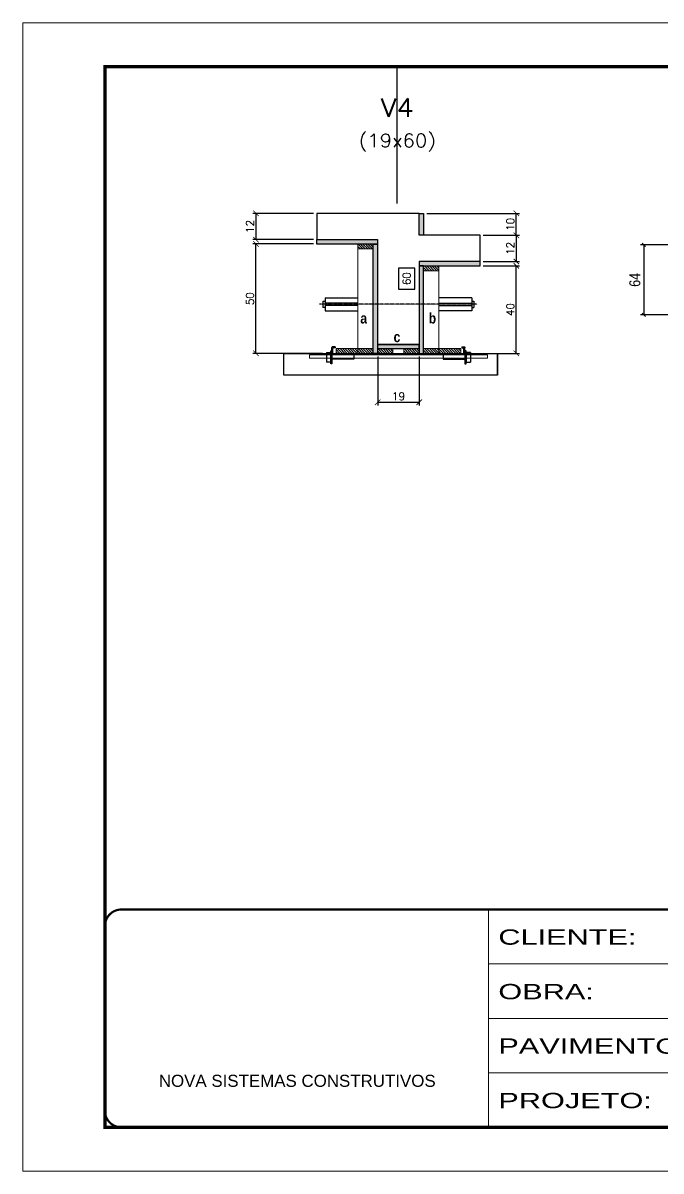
# Model space of a CAD drawing. Extents: x -10448 to -1189, y -11772 to 17235.
# Drawn here: x -7278 to -6695, y 5457 to 6507 of the extents above; entities that cross this region are included whole.
import ezdxf
from ezdxf.enums import TextEntityAlignment as Align

# ---------------------------------------------------------------- set-up
doc = ezdxf.new("R2010")
doc.units = 0
for name, pattern in [('CONTINUO', [0]), ('DASHED', [0.75, 0.5, -0.25]), ('HIDDEN', [0.375, 0.25, -0.125])]:
    doc.linetypes.add(name, pattern=pattern)
for name, color, linetype in [('barrote', 251, 'Continuous'), ('COTA', 241, 'Continuous'), ('Cota Seção (2x)', 4, 'Continuous'), ('detalhes', 4, 'Continuous'), ('Painéis', 200, 'Continuous'), ('presilha', 1, 'Continuous'), ('TENSOR', 3, 'Continuous'), ('Texto de Titulo', 7, 'Continuous'), ('Texto Qtd Sarr', 242, 'Continuous')]:
    doc.layers.add(name, color=color, linetype=linetype)
for name, color, linetype, lineweight in [('CONCRETO', 251, 'Continuous', 25), ('Folhas', 255, 'Continuous', 9), ('Hachura', 251, 'Continuous', 9), ('Madeira', 126, 'Continuous', 18), ('SARRAFO DE PRESSAO', 251, 'DASHED', 9), ('SCO-___-LAJ', 2, 'Continuous', 0), ('Texto Seção', 7, 'Continuous', 15)]:
    doc.layers.add(name, color=color, linetype=linetype, lineweight=lineweight)
doc.styles.add('ARIAL', font='arial.ttf')
doc.styles.add('COTA TECNICA', font='techl___.ttf', dxfattribs={"height": 10})
doc.styles.add('Romans', font='romans.shx')
doc.styles.add('TECNICA', font='techb___.ttf', dxfattribs={"height": 10})
doc.styles.add('Tecnologia', font='')
doc.styles.get('Tecnologia').set_extended_font_data('Forgotten Futurist')
doc.dimstyles.new('Cota Seção (2x)', dxfattribs={"dimtxt": 7, "dimasz": 5, "dimexe": 3, "dimexo": 3, "dimgap": 2, "dimtad": 3, "dimdec": 1, "dimlfac": 0.5, "dimzin": 12, "dimdsep": 46, "dimtxsty": 'Romans', "dimblk": 'ARCHTICK', "dimcen": 0, "dimclrd": 4, "dimclre": 4, "dimclrt": 1, "dimadec": 1, "dimazin": 3, "dimtfac": 1, "dimtdec": 1, "dimtmove": 0, "dimatfit": 3, "dimldrblk": 'OBLIQUE', "dimfxl": 1, "dimtolj": 1, "dimtzin": 12, "dimarcsym": 0})
doc.dimstyles.new('Cota Seção interna', dxfattribs={"dimtxt": 7, "dimasz": 6, "dimexe": 0.18, "dimexo": 2, "dimgap": -4, "dimtad": 3, "dimdec": 1, "dimlfac": 0.5, "dimzin": 12, "dimdsep": 46, "dimtxsty": 'Romans', "dimblk": 'ARCHTICK', "dimcen": 0.09, "dimse1": 1, "dimse2": 1, "dimsd1": 1, "dimsd2": 1, "dimclrd": 180, "dimclre": 5, "dimclrt": 1, "dimadec": 0, "dimazin": 3, "dimtfac": 1, "dimtdec": 1, "dimtofl": 0, "dimtmove": 0, "dimatfit": 3, "dimldrblk": 'ARCHTICK', "dimfxl": 1, "dimtolj": 1, "dimtzin": 0, "dimarcsym": 0})
doc.dimstyles.new('PAINEL', dxfattribs={"dimtxt": 10, "dimasz": 3, "dimexe": 3, "dimexo": 3, "dimgap": 3, "dimtad": 1, "dimdec": 1, "dimzin": 12, "dimdsep": 46, "dimtxsty": 'COTA TECNICA', "dimblk1": 'OBLIQUE', "dimblk2": 'OBLIQUE', "dimsah": 1, "dimcen": 0.9, "dimclrd": 4, "dimclre": 4, "dimclrt": 240, "dimadec": 1, "dimazin": 3, "dimtfac": 1, "dimtdec": 1, "dimtmove": 0, "dimatfit": 3, "dimfxl": 1, "dimtolj": 1, "dimtzin": 12, "dimarcsym": 0})

# ---------------------------------------------------------------- blocks, each defined once
blk = doc.blocks.new('9999999999')
at = {"color": 30, "linetype": 'CONTINUO'}
for p, q in [((98564.6, 34230.2), (98564.6, 34429.4)), ((98564.6, 34379.6), (99584, 34379.6)), ((98564.6, 34329.8), (99488, 34329.8)), ((98564.6, 34280), (99488, 34280))]:
    blk.add_line(p, q, dxfattribs=at)
at = {"color": 30, "linetype": 'CONTINUO', "const_width": 2}
blk.add_lwpolyline([(99584, 34230.2), (99584, 34414.4, 0.414214), (99569, 34429.4), (98229, 34429.4, 0.414214), (98214, 34414.4), (98214, 34245.2, 0.414214), (98229, 34230.2), (99584, 34230.2)], format="xyb", dxfattribs=at)
at = {"layer": 'Folhas'}
blk.add_lwpolyline([(98139, 34190.2), (99624, 34190.2), (99624, 35240.2), (98139, 35240.2)], close=True, dxfattribs=at)
at = {"layer": 'Folhas', "color": 30, "const_width": 3}
blk.add_lwpolyline([(98214, 34230.2), (99584, 34230.2), (99584, 35200.2), (98214, 35200.2)], close=True, dxfattribs=at)
at = {"color": 7, "linetype": 'Continuous', "ltscale": 5, "style": 'ARIAL'}
blk.add_text('NOVA SISTEMAS CONSTRUTIVOS', height=11.059, dxfattribs=at).set_placement((98263.2, 34267.2))
at = {"layer": 'Folhas', "color": 7, "style": 'Tecnologia', "width": 1.5}
for s, p in [('CLIENTE:', (98573.7, 34397.2)), ('OBRA:', (98573.7, 34347.3)), ('PAVIMENTO:', (98573.7, 34297.5)), ('PROJETO:', (98573.7, 34247.7))]:
    blk.add_text(s, height=14, dxfattribs=at).set_placement(p)
blk = doc.blocks.new('titulo1')
at = {"layer": 'Defpoints', "color": 252, "linetype": 'HIDDEN', "ltscale": 2}
blk.add_line((0, 0), (0, 125), dxfattribs=at)
at = {"layer": 'Defpoints', "style": 'Romans', "oblique": 15}
blk.add_attdef('FOLHA', text='', height=10, dxfattribs=at).set_placement((0, 15.6), align=Align.MIDDLE_CENTER)
at = {"layer": 'Texto Qtd Sarr', "color": 3, "style": 'Romans', "oblique": 15}
for tag, height, p in [('TITULO', 17, (0, 71.4)), ('SEÇÃO', 12, (0, 41.5))]:
    blk.add_attdef(tag, text='', height=height, dxfattribs=at).set_placement(p, align=Align.MIDDLE_CENTER)
blk = doc.blocks.new('_Oblique')
at = {"color": 0, "linetype": 'ByBlock', "lineweight": -2}
blk.add_line((-0.5, -0.5), (0.5, 0.5), dxfattribs=at)
blk = doc.blocks.new('*D1699')
at = {"layer": 'COTA', "color": 4, "linetype": 'ByBlock', "lineweight": -2, "transparency": 16777216}
for p, q in [((-6685.3, 6304.1), (-6713.6, 6304.1)), ((-6710.6, 6304.1), (-6710.6, 6240.1)), ((-6685.3, 6240.1), (-6713.6, 6240.1))]:
    blk.add_line(p, q, dxfattribs=at)
at = {"layer": 'Defpoints', "color": 0, "linetype": 'ByBlock', "transparency": 16777216}
for p in [(-6682.3, 6304.1), (-6710.6, 6240.1), (-6682.3, 6240.1)]:
    blk.add_point(p, dxfattribs=at)
at = {"layer": 'COTA', "color": 4, "linetype": 'ByBlock', "lineweight": -2, "transparency": 16777216, "xscale": 3, "yscale": 3, "zscale": 3}
for p, rotation in [((-6710.6, 6304.1), 90), ((-6710.6, 6240.1), 270)]:
    blk.add_blockref('_Oblique', p, dxfattribs=dict(at, rotation=rotation))
at = {"layer": 'COTA', "color": 240, "linetype": 'ByBlock', "transparency": 16777216, "insert": (-6718.7, 6272.1), "char_height": 10, "attachment_point": 5, "rotation": 90, "style": 'COTA TECNICA'}
blk.add_mtext('\\A1;64', dxfattribs=at)
blk = doc.blocks.new('_ArchTick')
at = {"color": 0, "linetype": 'ByBlock', "const_width": 0.15}
blk.add_lwpolyline([(-0.5, -0.5), (0.5, 0.5)], dxfattribs=at)
blk = doc.blocks.new('*D625')
at = {"layer": 'COTA', "color": 4, "lineweight": -2, "transparency": 16777216}
for p, q in [((-6857.3, 6284.9), (-6824.1, 6284.9)), ((-6827.1, 6204.9), (-6827.1, 6284.9)), ((-6874.9, 6204.9), (-6824.1, 6204.9))]:
    blk.add_line(p, q, dxfattribs=at)
at = {"layer": 'Defpoints', "color": 0, "transparency": 16777216}
for p in [(-6860.3, 6284.9), (-6827.1, 6284.9), (-6877.9, 6204.9)]:
    blk.add_point(p, dxfattribs=at)
at = {"layer": 'COTA', "color": 4, "lineweight": -2, "transparency": 16777216, "xscale": 5, "yscale": 5, "zscale": 5}
for p, rotation in [((-6827.1, 6284.9), 90), ((-6827.1, 6204.9), 270)]:
    blk.add_blockref('_ArchTick', p, dxfattribs=dict(at, rotation=rotation))
at = {"layer": 'COTA', "color": 1, "transparency": 16777216, "insert": (-6832.6, 6244.9), "char_height": 7, "attachment_point": 5, "rotation": 90, "style": 'Romans'}
blk.add_mtext('\\A1;40', dxfattribs=at)
blk = doc.blocks.new('*D626')
at = {"layer": 'COTA', "color": 4, "lineweight": -2, "transparency": 16777216}
for p, q in [((-6857.3, 6312.9), (-6824.1, 6312.9)), ((-6827.1, 6312.9), (-6827.1, 6288.9)), ((-6857.3, 6288.9), (-6824.1, 6288.9))]:
    blk.add_line(p, q, dxfattribs=at)
at = {"layer": 'Defpoints', "color": 0, "transparency": 16777216}
for p in [(-6860.3, 6312.9), (-6860.3, 6288.9), (-6827.1, 6288.9)]:
    blk.add_point(p, dxfattribs=at)
at = {"layer": 'COTA', "color": 4, "lineweight": -2, "transparency": 16777216, "xscale": 5, "yscale": 5, "zscale": 5}
for p, rotation in [((-6827.1, 6312.9), 90), ((-6827.1, 6288.9), 270)]:
    blk.add_blockref('_ArchTick', p, dxfattribs=dict(at, rotation=rotation))
at = {"layer": 'COTA', "color": 1, "transparency": 16777216, "insert": (-6832.6, 6300.9), "char_height": 7, "attachment_point": 5, "rotation": 90, "style": 'Romans'}
blk.add_mtext('\\A1;12', dxfattribs=at)
blk = doc.blocks.new('*D627')
at = {"layer": 'COTA', "color": 4, "lineweight": -2, "transparency": 16777216}
for p, q in [((-7012.5, 6304.9), (-7068.2, 6304.9)), ((-7065.2, 6204.9), (-7065.2, 6304.9)), ((-7004.5, 6204.9), (-7068.2, 6204.9))]:
    blk.add_line(p, q, dxfattribs=at)
at = {"layer": 'Defpoints', "color": 0, "transparency": 16777216}
for p in [(-7065.2, 6304.9), (-7009.5, 6304.9), (-7001.5, 6204.9)]:
    blk.add_point(p, dxfattribs=at)
at = {"layer": 'COTA', "color": 4, "lineweight": -2, "transparency": 16777216, "xscale": 5, "yscale": 5, "zscale": 5}
for p, rotation in [((-7065.2, 6304.9), 90), ((-7065.2, 6204.9), 270)]:
    blk.add_blockref('_ArchTick', p, dxfattribs=dict(at, rotation=rotation))
at = {"layer": 'COTA', "color": 1, "transparency": 16777216, "insert": (-7070.7, 6254.9), "char_height": 7, "attachment_point": 5, "rotation": 90, "style": 'Romans'}
blk.add_mtext('\\A1;50', dxfattribs=at)
blk = doc.blocks.new('*D628')
at = {"layer": 'Cota Seção (2x)', "color": 180, "lineweight": -2, "transparency": 16777216}
for p, q in [((-6919.9, 6282.7), (-6934.9, 6282.7)), ((-6934.9, 6282.7), (-6934.9, 6263.7)), ((-6919.9, 6263.7), (-6919.9, 6282.7)), ((-6934.9, 6263.7), (-6919.9, 6263.7))]:
    blk.add_line(p, q, dxfattribs=at)
at = {"layer": 'Defpoints', "color": 0, "transparency": 16777216}
for p in [(-6915.9, 6332.9), (-6915.9, 6332.9), (-6915.9, 6212.9)]:
    blk.add_point(p, dxfattribs=at)
at = {"layer": 'Cota Seção (2x)', "color": 1, "transparency": 16777216, "insert": (-6927.4, 6273.2), "char_height": 7, "attachment_point": 5, "rotation": 90, "style": 'Romans'}
blk.add_mtext('\\A1;60', dxfattribs=at)
blk = doc.blocks.new('PRESILHA METÁLICA 1')
at = {"layer": 'presilha'}
for p, q in [((7.5, 10.6), (7.5, 19.9)), ((12, 21), (8.6, 21)), ((9, 11.6), (9, 18.9)), ((12, 19.5), (9.6, 19.5)), ((12, 21), (12, 19.5)), ((0, 13), (6, 13)), ((0, 13), (0, 0)), ((6, 0), (0, 0)), ((6, 15.5), (7.5, 15.5)), ((6, -2.5), (6, 15.5)), ((6, 13), (6, 0)), ((7.5, 15.5), (7.5, -2.5)), ((37.5, 4.1), (7.5, 4.1)), ((37.5, 11), (9.6, 11)), ((37.5, 11), (37.5, 4.1)), ((7.5, -2.5), (6, -2.5))]:
    blk.add_line(p, q, dxfattribs=at)
for centre, radius, start, end in [((8.6, 19.9), 1.14, 90, 180), ((9.6, 18.9), 0.57, 90, 180), ((9.6, 11.6), 0.57, 180, 270)]:
    blk.add_arc(centre, radius, start, end, dxfattribs=at)
blk = doc.blocks.new('*D629')
at = {"layer": 'COTA', "color": 4, "lineweight": -2, "transparency": 16777216}
for p, q in [((-6953.9, 6201.9), (-6953.9, 6157.1)), ((-6915.9, 6201.9), (-6915.9, 6157.1)), ((-6953.9, 6160.1), (-6915.9, 6160.1))]:
    blk.add_line(p, q, dxfattribs=at)
at = {"layer": 'Defpoints', "color": 0, "transparency": 16777216}
for p in [(-6953.9, 6204.9), (-6915.9, 6204.9), (-6915.9, 6160.1)]:
    blk.add_point(p, dxfattribs=at)
at = {"layer": 'COTA', "color": 4, "lineweight": -2, "transparency": 16777216, "xscale": 5, "yscale": 5, "zscale": 5, "rotation": 180}
blk.add_blockref('_ArchTick', (-6953.9, 6160.1), dxfattribs=at)
at = {"layer": 'COTA', "color": 4, "lineweight": -2, "transparency": 16777216, "xscale": 5, "yscale": 5, "zscale": 5}
blk.add_blockref('_ArchTick', (-6915.9, 6160.1), dxfattribs=at)
at = {"layer": 'COTA', "color": 1, "transparency": 16777216, "insert": (-6934.9, 6165.6), "char_height": 7, "attachment_point": 5, "style": 'Romans'}
blk.add_mtext('\\A1;19', dxfattribs=at)
blk = doc.blocks.new('*D1686')
at = {"layer": 'COTA', "color": 4, "lineweight": -2, "transparency": 16777216}
for p, q in [((-7012.5, 6332.9), (-7068.2, 6332.9)), ((-7065.2, 6332.9), (-7065.2, 6308.9)), ((-7012.5, 6308.9), (-7068.2, 6308.9))]:
    blk.add_line(p, q, dxfattribs=at)
at = {"layer": 'Defpoints', "color": 0, "transparency": 16777216}
for p in [(-7009.5, 6332.9), (-7065.2, 6308.9), (-7009.5, 6308.9)]:
    blk.add_point(p, dxfattribs=at)
at = {"layer": 'COTA', "color": 4, "lineweight": -2, "transparency": 16777216, "xscale": 5, "yscale": 5, "zscale": 5}
for p, rotation in [((-7065.2, 6332.9), 90), ((-7065.2, 6308.9), 270)]:
    blk.add_blockref('_ArchTick', p, dxfattribs=dict(at, rotation=rotation))
at = {"layer": 'COTA', "color": 1, "transparency": 16777216, "insert": (-7070.7, 6320.9), "char_height": 7, "attachment_point": 5, "rotation": 90, "style": 'Romans'}
blk.add_mtext('\\A1;12', dxfattribs=at)
blk = doc.blocks.new('*D1687')
at = {"layer": 'COTA', "color": 4, "lineweight": -2, "transparency": 16777216}
for p, q in [((-6908.9, 6332.9), (-6824.1, 6332.9)), ((-6827.1, 6312.9), (-6827.1, 6332.9)), ((-6857.3, 6312.9), (-6824.1, 6312.9))]:
    blk.add_line(p, q, dxfattribs=at)
at = {"layer": 'Defpoints', "color": 0, "transparency": 16777216}
for p in [(-6911.9, 6332.9), (-6827.1, 6332.9), (-6860.3, 6312.9)]:
    blk.add_point(p, dxfattribs=at)
at = {"layer": 'COTA', "color": 4, "lineweight": -2, "transparency": 16777216, "xscale": 5, "yscale": 5, "zscale": 5}
for p, rotation in [((-6827.1, 6332.9), 90), ((-6827.1, 6312.9), 270)]:
    blk.add_blockref('_ArchTick', p, dxfattribs=dict(at, rotation=rotation))
at = {"layer": 'COTA', "color": 1, "transparency": 16777216, "insert": (-6832.6, 6322.9), "char_height": 7, "attachment_point": 5, "rotation": 90, "style": 'Romans'}
blk.add_mtext('\\A1;10', dxfattribs=at)

msp = doc.modelspace()

# ---------------------------------------------------------------- hatches: boundary and pattern name
at = {"layer": 'Hachura'}
h = msp.add_hatch(color=256, dxfattribs=at)
h.dxf.hatch_style = 1
h.paths.add_polyline_path([(-6915.92, 6332.87), (-6911.92, 6332.87), (-6911.92, 6312.87), (-6915.92, 6312.87)])
h = msp.add_hatch(color=256, dxfattribs=at)
h.dxf.hatch_style = 1
h.paths.add_polyline_path([(-7009.52, 6304.87), (-7009.52, 6308.87), (-6953.92, 6308.87), (-6953.92, 6304.87)])
h = msp.add_hatch(dxfattribs=at)
h.set_pattern_fill('ANSI31', color=256, scale=0.5, angle=270, style=0)
h.set_pattern_definition([(315, (16005.503, -1929.1696), (1.12253202, 1.12253202), [])])
h.paths.add_polyline_path([(-6957.92, 6300.47), (-6957.92, 6304.87), (-6971.92, 6304.87), (-6971.92, 6300.47)])
h = msp.add_hatch(color=256, dxfattribs=at)
h.dxf.hatch_style = 1
h.paths.add_polyline_path([(-6957.92, 6304.87), (-6953.92, 6304.87), (-6953.92, 6204.87), (-6957.92, 6204.87)])
h = msp.add_hatch(color=256, dxfattribs=at)
h.dxf.hatch_style = 1
h.paths.add_polyline_path([(-6860.32, 6284.87), (-6860.32, 6288.87), (-6915.92, 6288.87), (-6915.92, 6284.87)])
h = msp.add_hatch(color=256, dxfattribs=at)
h.dxf.hatch_style = 1
h.paths.add_polyline_path([(-6911.92, 6284.87), (-6915.92, 6284.87), (-6915.92, 6204.87), (-6911.92, 6204.87)])
h = msp.add_hatch(dxfattribs=at)
h.set_pattern_fill('ANSI31', color=256, scale=0.5, angle=270, style=0)
h.set_pattern_definition([(315, (15996.703, -1949.1696), (1.12253202, 1.12253202), [])])
h.paths.add_polyline_path([(-6911.92, 6280.47), (-6911.92, 6284.87), (-6897.92, 6284.87), (-6897.92, 6280.47)])
h = msp.add_hatch(dxfattribs=at)
h.set_pattern_fill('ANSI31', color=256, scale=0.5, angle=270, style=0)
h.set_pattern_definition([(315, (16011.503, -2024.7696), (1.12253202, 1.12253202), [])])
h.paths.add_polyline_path([(-6991.92, 6204.87), (-6991.92, 6209.27), (-6971.92, 6209.27), (-6971.92, 6204.87)])
h = msp.add_hatch(dxfattribs=at)
h.set_pattern_fill('ANSI31', color=256, scale=0.5, angle=270, style=0)
h.set_pattern_definition([(315, (16005.503, -2024.7696), (1.12253202, 1.12253202), [])])
h.paths.add_polyline_path([(-6957.92, 6204.87), (-6957.92, 6209.27), (-6971.92, 6209.27), (-6971.92, 6204.87)])
h = msp.add_hatch(color=256, dxfattribs=at)
h.dxf.hatch_style = 1
h.paths.add_polyline_path([(-6915.92, 6209.27), (-6915.92, 6212.87), (-6953.92, 6212.87), (-6953.92, 6209.27)])
h = msp.add_hatch(dxfattribs=at)
h.set_pattern_fill('ANSI31', color=256, scale=0.5, angle=270, style=0)
h.set_pattern_definition([(315, (15978.703, -2024.7696), (1.12253202, 1.12253202), [])])
h.paths.add_polyline_path([(-6939.92, 6204.87), (-6939.92, 6209.27), (-6953.92, 6209.27), (-6953.92, 6204.87)])
h = msp.add_hatch(dxfattribs=at)
h.set_pattern_fill('ANSI31', color=256, scale=0.5, angle=270, style=0)
h.set_pattern_definition([(315, (16002.703, -2024.7696), (1.12253202, 1.12253202), [])])
h.paths.add_polyline_path([(-6915.92, 6204.87), (-6915.92, 6209.27), (-6929.92, 6209.27), (-6929.92, 6204.87)])
h = msp.add_hatch(dxfattribs=at)
h.set_pattern_fill('ANSI31', color=256, scale=0.5, angle=270, style=0)
h.set_pattern_definition([(315, (15996.703, -2024.7696), (1.12253202, 1.12253202), [])])
h.paths.add_polyline_path([(-6911.92, 6204.87), (-6911.92, 6209.27), (-6897.92, 6209.27), (-6897.92, 6204.87)])
h = msp.add_hatch(dxfattribs=at)
h.set_pattern_fill('ANSI31', color=256, scale=0.5, angle=270, style=0)
h.set_pattern_definition([(315, (15993.903, -2024.7696), (1.12253202, 1.12253202), [])])
h.paths.add_polyline_path([(-6877.92, 6204.87), (-6877.92, 6209.27), (-6897.92, 6209.27), (-6897.92, 6204.87)])

# ---------------------------------------------------------------- linework, layer by layer
at = {"ltscale": 3}
for p, q in [((-7003.92, 6252.73), (-7003.92, 6246.73)), ((-7003.92, 6252.73), (-7001.92, 6252.73)), ((-7001.92, 6255.73), (-7001.92, 6243.73)), ((-7001.92, 6255.73), (-6971.92, 6255.73)), ((-6971.92, 6250.73), (-7001.92, 6250.73)), ((-6971.92, 6248.73), (-7001.92, 6248.73)), ((-6867.92, 6255.73), (-6897.92, 6255.73)), ((-6897.92, 6250.73), (-6867.92, 6250.73)), ((-6897.92, 6248.73), (-6867.92, 6248.73)), ((-6867.92, 6255.73), (-6867.92, 6243.73)), ((-6867.92, 6252.73), (-6865.92, 6252.73)), ((-6865.92, 6252.73), (-6865.92, 6246.73)), ((-7001.92, 6246.73), (-7003.92, 6246.73)), ((-7001.92, 6243.73), (-6971.92, 6243.73)), ((-6867.92, 6243.73), (-6897.92, 6243.73)), ((-6867.92, 6246.73), (-6865.92, 6246.73))]:
    msp.add_line(p, q, dxfattribs=at)
at = {"layer": 'barrote'}
msp.add_lwpolyline([(-6844.46, 6184.87), (-7039.64, 6184.87), (-7039.64, 6204.87), (-6844.46, 6204.87)], close=True, dxfattribs=at)
at = {"layer": 'CONCRETO'}
for p, q in [((-6915.92, 6332.87), (-7009.52, 6332.87)), ((-7009.52, 6332.87), (-7009.52, 6308.87)), ((-6860.32, 6312.87), (-6915.92, 6312.87)), ((-6860.32, 6288.87), (-6860.32, 6312.87)), ((-7009.52, 6308.87), (-6953.92, 6308.87)), ((-6953.92, 6308.87), (-6953.92, 6212.87)), ((-6860.32, 6288.87), (-6915.92, 6288.87)), ((-6915.92, 6288.87), (-6915.92, 6212.87)), ((-6953.92, 6212.87), (-6915.92, 6212.87)), ((-6971.92, 6204.87), (-6971.92, 6204.87)), ((-6953.92, 6204.87), (-6953.92, 6204.87)), ((-6897.92, 6204.87), (-6897.92, 6204.87))]:
    msp.add_line(p, q, dxfattribs=at)
at = {"layer": 'detalhes', "color": 250}
msp.add_line((-6844.46, 6184.87), (-6844.46, 6204.87), dxfattribs=at)
at = {"layer": 'Madeira'}
for points in [[(-6957.92, 6300.47), (-6957.92, 6304.87), (-6971.92, 6304.87), (-6971.92, 6300.47)], [(-6957.92, 6304.87), (-6971.92, 6304.87), (-6971.92, 6204.87), (-6957.92, 6204.87)], [(-6911.92, 6280.47), (-6911.92, 6284.87), (-6897.92, 6284.87), (-6897.92, 6280.47)], [(-6911.92, 6284.87), (-6897.92, 6284.87), (-6897.92, 6204.87), (-6911.92, 6204.87)], [(-6991.92, 6204.87), (-6991.92, 6209.27), (-6971.92, 6209.27), (-6971.92, 6204.87)], [(-6957.92, 6204.87), (-6957.92, 6209.27), (-6971.92, 6209.27), (-6971.92, 6204.87)], [(-6939.92, 6204.87), (-6939.92, 6209.27), (-6953.92, 6209.27), (-6953.92, 6204.87)], [(-6915.92, 6204.87), (-6915.92, 6209.27), (-6929.92, 6209.27), (-6929.92, 6204.87)], [(-6911.92, 6204.87), (-6911.92, 6209.27), (-6897.92, 6209.27), (-6897.92, 6204.87)], [(-6877.92, 6204.87), (-6877.92, 6209.27), (-6897.92, 6209.27), (-6897.92, 6204.87)]]:
    msp.add_lwpolyline(points, close=True, dxfattribs=at)
at = {"layer": 'Painéis'}
for points in [[(-6915.92, 6332.87), (-6911.92, 6332.87), (-6911.92, 6312.87), (-6915.92, 6312.87)], [(-7009.52, 6304.87), (-7009.52, 6308.87), (-6953.92, 6308.87), (-6953.92, 6304.87)], [(-6957.92, 6304.87), (-6953.92, 6304.87), (-6953.92, 6204.87), (-6957.92, 6204.87)], [(-6860.32, 6284.87), (-6860.32, 6288.87), (-6915.92, 6288.87), (-6915.92, 6284.87)], [(-6911.92, 6284.87), (-6915.92, 6284.87), (-6915.92, 6204.87), (-6911.92, 6204.87)], [(-6915.92, 6209.27), (-6915.92, 6212.87), (-6953.92, 6212.87), (-6953.92, 6209.27)]]:
    msp.add_lwpolyline(points, close=True, dxfattribs=at)
at = {"layer": 'SCO-___-LAJ', "color": 1}
msp.add_lwpolyline([(-6853.46, 6203.54), (-7016.37, 6203.54), (-7016.37, 6200.34), (-6853.46, 6200.34)], close=True, dxfattribs=at)
at = {"layer": 'TENSOR', "linetype": 'HIDDEN', "ltscale": 0.5}
msp.add_line((-6862.92, 6249.73), (-7007.22, 6249.73), dxfattribs=at)

# ---------------------------------------------------------------- block references
at = {"layer": 'presilha', "yscale": 0.6666666666666666, "zscale": 0.6666666666666666}
for p, xscale in [((-7000.78, 6196.91), 0.6666666666666666), ((-6869.05, 6196.91), -0.6666666666666666)]:
    msp.add_blockref('PRESILHA METÁLICA 1', p, dxfattribs=dict(at, xscale=xscale))
at = {"layer": 'SARRAFO DE PRESSAO', "color": 6, "linetype": 'ByBlock'}
msp.add_blockref('9999999999', (-105417.26, -28733.15), dxfattribs=at)
at = {"layer": 'Texto Seção'}
ref = msp.add_blockref('titulo1', (-6935.96, 6342.05), dxfattribs=at)
ref.add_attrib('TITULO', 'V4', dxfattribs={"layer": 'Texto de Titulo', "color": 7, "height": 17, "style": 'Romans', "width": 1.1}).set_placement((-6935.96, 6429.55), align=Align.MIDDLE_CENTER)
ref.add_attrib('SEÇÃO', '(19x60)', dxfattribs={"layer": 'Texto de Titulo', "color": 7, "height": 12, "style": 'Romans', "width": 1.1}).set_placement((-6935.96, 6399.55), align=Align.MIDDLE_CENTER)

# ---------------------------------------------------------------- texts
at = {"layer": 'detalhes', "style": 'TECNICA'}
for s, p in [('a', (-6969.75, 6232.21)), ('b', (-6907.2, 6232.2)), ('c', (-6939.32, 6215.11))]:
    msp.add_text(s, height=9.6, dxfattribs=at).set_placement(p)

# ---------------------------------------------------------------- dimensions: what is measured, and where the dimension line sits
at = {"layer": 'COTA'}
for base, p1, p2, picture, middle in [((-7065.19, 6308.87), (-7009.52, 6332.87), (-7009.52, 6308.87), '*D1686', (-7070.69, 6320.87)), ((-6827.11, 6332.87), (-6860.32, 6312.87), (-6911.92, 6332.87), '*D1687', (-6832.61, 6322.87)), ((-6827.11, 6288.87), (-6860.32, 6312.87), (-6860.32, 6288.87), '*D626', (-6832.61, 6300.87)), ((-7065.19, 6304.87), (-7001.52, 6204.87), (-7009.52, 6304.87), '*D627', (-7070.69, 6254.87)), ((-6827.11, 6284.87), (-6877.92, 6204.87), (-6860.32, 6284.87), '*D625', (-6832.61, 6244.87))]:
    dim = msp.add_linear_dim(base=base, p1=p1, p2=p2, angle=90, dimstyle='Cota Seção (2x)', dxfattribs=at)
    dim.commit()
    dim.dimension.update_dxf_attribs({"geometry": picture, "text_midpoint": middle})
at = {"layer": 'COTA', "linetype": 'ByBlock'}
dim = msp.add_linear_dim(base=(-6710.58, 6240.11), p1=(-6682.28, 6304.11), p2=(-6682.28, 6240.11), angle=90, dimstyle='PAINEL', dxfattribs=at)
dim.commit()
dim.dimension.update_dxf_attribs({"geometry": '*D1699', "text_midpoint": (-6718.68, 6272.11)})
at = {"layer": 'COTA'}
dim = msp.add_linear_dim(base=(-6915.92, 6160.15), p1=(-6953.92, 6204.87), p2=(-6915.92, 6204.87), dimstyle='Cota Seção (2x)', dxfattribs=at)
dim.commit()
dim.dimension.update_dxf_attribs({"geometry": '*D629', "text_midpoint": (-6934.92, 6165.65)})
at = {"layer": 'Cota Seção (2x)'}
dim = msp.add_linear_dim(base=(-6915.92, 6332.87), p1=(-6915.92, 6212.87), p2=(-6915.92, 6332.87), angle=90, dimstyle='Cota Seção interna', dxfattribs=at)
dim.commit()
dim.dimension.update_dxf_attribs({"geometry": '*D628', "text_midpoint": (-6915.92, 6273.15), "dimtype": 160})

doc.saveas('drawing.dxf')
